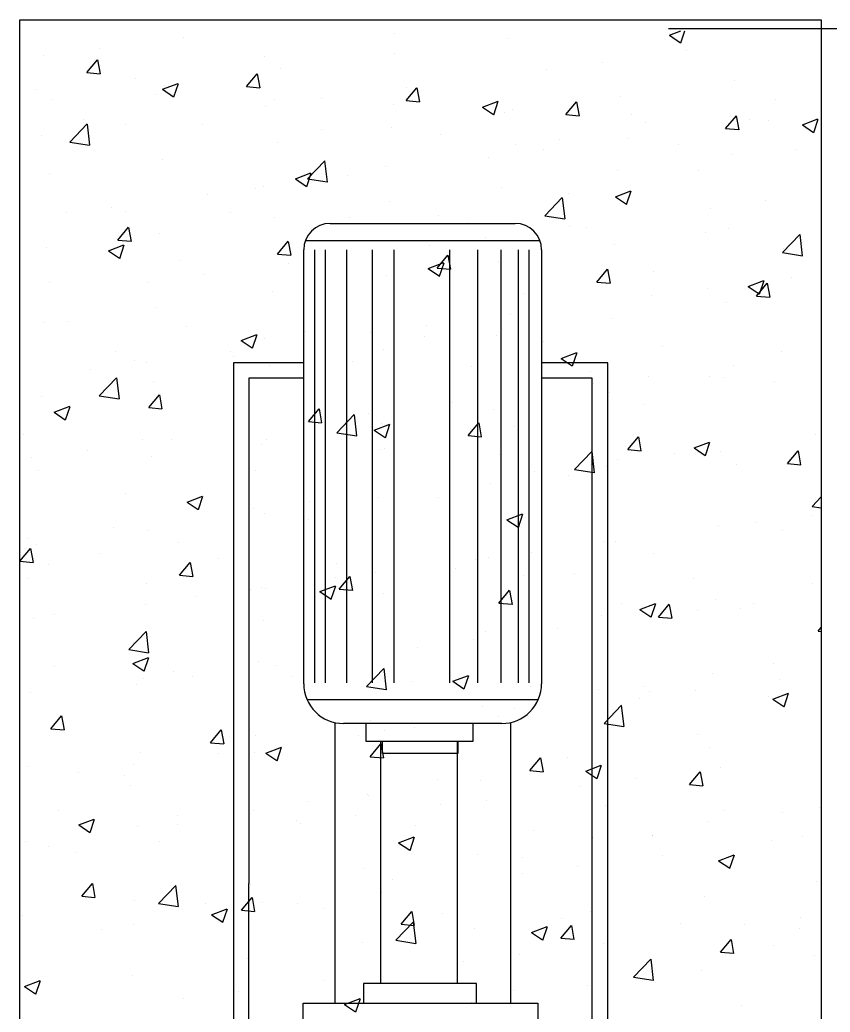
# Model space of a CAD drawing. Header units: inches. Extents: x -90 to 2036, y -33 to 3377.
# Drawn here: x 1289.5 to 1325.33, y 3286.74 to 3330.6 of the extents above; entities that cross this region are included whole.
import ezdxf

# ---------------------------------------------------------------- set-up
doc = ezdxf.new("R2010")
doc.units = ezdxf.units.IN
doc.header["$MEASUREMENT"] = 0
doc.layers.add('First floor Utility', color=69, linetype='CONTINUOUS')

msp = doc.modelspace()

# ---------------------------------------------------------------- linework, layer by layer
at = {"layer": 'First floor Utility', "color": 253, "linetype": 'Continuous'}
for p, q in [((1289.501, 3330.597, -409.449), (1324.934, 3330.597, -409.449)), ((1289.501, 3259.731, -409.449), (1289.501, 3330.597, -409.449)), ((1318.184, 3330.211, -409.449), (1353.617, 3330.211, -409.449)), ((1324.934, 3330.597, -409.449), (1324.934, 3259.731, -409.449)), ((1296.757, 3329.838, -409.449), (1296.757, 3329.838, -409.449)), ((1306.079, 3329.983, -409.449), (1306.079, 3329.983, -409.449)), ((1311.044, 3329.76, -409.449), (1311.044, 3329.76, -409.449)), ((1318.225, 3329.913, -409.449), (1318.724, 3330.105, -409.449)), ((1318.225, 3329.913, -409.449), (1318.714, 3329.583, -409.449)), ((1318.726, 3329.58, -409.449), (1318.902, 3330.105, -409.449)), ((1293.03, 3329.347, -409.449), (1293.03, 3329.347, -409.449)), ((1290.566, 3329.023, -409.449), (1290.566, 3329.023, -409.449)), ((1300.339, 3328.998, -409.449), (1300.339, 3328.998, -409.449)), ((1306.073, 3329.13, -409.449), (1306.073, 3329.13, -409.449)), ((1318.984, 3329.223, -409.449), (1318.984, 3329.223, -409.449)), ((1292.467, 3328.266, -409.449), (1292.941, 3328.831, -409.449)), ((1293.067, 3328.212, -409.449), (1292.953, 3328.829, -409.449)), ((1315.256, 3328.732, -409.449), (1315.256, 3328.732, -409.449)), ((1292.467, 3328.266, -409.449), (1293.055, 3328.215, -409.449)), ((1294.599, 3328.013, -409.449), (1294.599, 3328.013, -409.449)), ((1299.526, 3327.648, -409.449), (1300.001, 3328.214, -409.449)), ((1300.126, 3327.594, -409.449), (1300.013, 3328.211, -409.449)), ((1301.019, 3328.437, -409.449), (1301.019, 3328.437, -409.449)), ((1312.792, 3328.408, -409.449), (1312.792, 3328.408, -409.449)), ((1295.81, 3327.527, -409.449), (1296.499, 3327.791, -409.449)), ((1295.907, 3327.699, -409.449), (1295.907, 3327.699, -409.449)), ((1296.311, 3327.194, -409.449), (1296.511, 3327.789, -409.449)), ((1299.526, 3327.648, -409.449), (1300.115, 3327.597, -409.449)), ((1306.576, 3327.589, -409.449), (1306.576, 3327.589, -409.449)), ((1306.586, 3327.031, -409.449), (1307.06, 3327.596, -409.449)), ((1307.186, 3326.976, -409.449), (1307.072, 3327.593, -409.449)), ((1321.09, 3327.915, -409.449), (1321.09, 3327.915, -409.449)), ((1290.255, 3327.528, -409.449), (1290.255, 3327.528, -409.449)), ((1295.509, 3327.306, -409.449), (1295.509, 3327.306, -409.449)), ((1295.81, 3327.527, -409.449), (1296.299, 3327.197, -409.449)), ((1316.037, 3327.222, -409.449), (1316.037, 3327.222, -409.449)), ((1290.935, 3327.069, -409.449), (1290.935, 3327.069, -409.449)), ((1300.384, 3326.774, -409.449), (1300.384, 3326.774, -409.449)), ((1300.763, 3327.084, -409.449), (1300.763, 3327.084, -409.449)), ((1302.848, 3327.099, -409.449), (1302.848, 3327.099, -409.449)), ((1306.017, 3326.862, -409.449), (1306.017, 3326.862, -409.449)), ((1306.586, 3327.031, -409.449), (1307.174, 3326.979, -409.449)), ((1309.955, 3326.739, -409.449), (1310.644, 3327.003, -409.449)), ((1309.955, 3326.739, -409.449), (1310.444, 3326.408, -409.449)), ((1310.456, 3326.405, -409.449), (1310.656, 3327, -409.449)), ((1313.646, 3326.413, -409.449), (1314.12, 3326.979, -409.449)), ((1314.246, 3326.359, -409.449), (1314.132, 3326.976, -409.449)), ((1322.893, 3327.066, -409.449), (1322.893, 3327.066, -409.449)), ((1310.924, 3326.484, -409.449), (1310.924, 3326.484, -409.449)), ((1311.271, 3326.64, -409.449), (1311.271, 3326.64, -409.449)), ((1313.646, 3326.413, -409.449), (1314.234, 3326.362, -409.449)), ((1316.526, 3326.418, -409.449), (1316.526, 3326.418, -409.449)), ((1320.705, 3325.795, -409.449), (1321.18, 3326.361, -409.449)), ((1321.305, 3325.741, -409.449), (1321.192, 3326.358, -409.449)), ((1291.71, 3325.198, -409.449), (1292.477, 3325.997, -409.449)), ((1292.33, 3326.205, -409.449), (1292.33, 3326.205, -409.449)), ((1292.598, 3325.058, -409.449), (1292.489, 3325.993, -409.449)), ((1294.168, 3325.956, -409.449), (1294.168, 3325.956, -409.449)), ((1297.584, 3325.983, -409.449), (1297.584, 3325.983, -409.449)), ((1305.953, 3325.854, -409.449), (1305.953, 3325.854, -409.449)), ((1317.153, 3326.081, -409.449), (1317.153, 3326.081, -409.449)), ((1321.78, 3326.196, -409.449), (1321.78, 3326.196, -409.449)), ((1322.61, 3326.159, -409.449), (1322.61, 3326.159, -409.449)), ((1324.1, 3325.95, -409.449), (1324.789, 3326.215, -409.449)), ((1324.1, 3325.95, -409.449), (1324.589, 3325.62, -409.449)), ((1324.601, 3325.617, -409.449), (1324.801, 3326.212, -409.449)), ((1290.44, 3325.465, -409.449), (1290.44, 3325.465, -409.449)), ((1302.838, 3325.761, -409.449), (1302.838, 3325.761, -409.449)), ((1308.093, 3325.539, -409.449), (1308.093, 3325.539, -409.449)), ((1320.705, 3325.795, -409.449), (1321.294, 3325.744, -409.449)), ((1291.71, 3325.198, -409.449), (1292.586, 3325.062, -409.449)), ((1300.899, 3325.161, -409.449), (1300.899, 3325.161, -409.449)), ((1311.413, 3325.096, -409.449), (1311.413, 3325.096, -409.449)), ((1313.347, 3325.317, -409.449), (1313.347, 3325.317, -409.449)), ((1316.394, 3325.341, -409.449), (1316.394, 3325.341, -409.449)), ((1318.601, 3325.096, -409.449), (1318.601, 3325.096, -409.449)), ((1310.203, 3324.526, -409.449), (1310.203, 3324.526, -409.449)), ((1312.667, 3324.85, -409.449), (1312.667, 3324.85, -409.449)), ((1320.97, 3324.638, -409.449), (1320.97, 3324.638, -409.449)), ((1323.855, 3324.874, -409.449), (1323.855, 3324.874, -409.449)), ((1295.787, 3324.423, -409.449), (1295.787, 3324.423, -409.449)), ((1302.215, 3323.569, -409.449), (1302.981, 3324.368, -409.449)), ((1303.102, 3323.429, -409.449), (1302.993, 3324.364, -409.449)), ((1305.673, 3324.11, -409.449), (1305.673, 3324.11, -409.449)), ((1290.816, 3323.793, -409.449), (1290.816, 3323.793, -409.449)), ((1301.685, 3323.564, -409.449), (1302.374, 3323.829, -409.449)), ((1302.186, 3323.231, -409.449), (1302.386, 3323.826, -409.449)), ((1303.987, 3323.707, -409.449), (1303.987, 3323.707, -409.449)), ((1315.917, 3323.945, -409.449), (1315.917, 3323.945, -409.449)), ((1319.511, 3323.92, -409.449), (1319.511, 3323.92, -409.449)), ((1300.259, 3323.217, -409.449), (1300.259, 3323.217, -409.449)), ((1301.685, 3323.564, -409.449), (1302.174, 3323.234, -409.449)), ((1302.215, 3323.569, -409.449), (1303.09, 3323.433, -409.449)), ((1310.805, 3323.207, -409.449), (1310.805, 3323.207, -409.449)), ((1297.795, 3322.892, -409.449), (1297.795, 3322.892, -409.449)), ((1299.933, 3323.125, -409.449), (1299.933, 3323.125, -409.449)), ((1313.771, 3322.935, -409.449), (1313.771, 3322.935, -409.449)), ((1315.83, 3322.776, -409.449), (1316.519, 3323.04, -409.449)), ((1315.83, 3322.776, -409.449), (1316.319, 3322.446, -409.449)), ((1316.331, 3322.443, -409.449), (1316.531, 3323.037, -409.449)), ((1305.833, 3322.577, -409.449), (1305.833, 3322.577, -409.449)), ((1312.719, 3321.94, -409.449), (1313.486, 3322.739, -409.449)), ((1313.607, 3321.8, -409.449), (1313.498, 3322.735, -409.449)), ((1322.485, 3322.602, -409.449), (1322.485, 3322.602, -409.449)), ((1291.579, 3322.074, -409.449), (1291.579, 3322.074, -409.449)), ((1293.551, 3322.303, -409.449), (1293.551, 3322.303, -409.449)), ((1294.193, 3322.14, -409.449), (1294.193, 3322.14, -409.449)), ((1298.805, 3322.081, -409.449), (1298.805, 3322.081, -409.449)), ((1300.78, 3321.884, -409.449), (1300.78, 3321.884, -409.449)), ((1308.031, 3321.949, -409.449), (1308.031, 3321.949, -409.449)), ((1312.719, 3321.94, -409.449), (1313.594, 3321.804, -409.449)), ((1320.021, 3322.277, -409.449), (1320.021, 3322.277, -409.449)), ((1293.832, 3320.863, -409.449), (1294.307, 3321.428, -409.449)), ((1303.228, 3321.602, -409.449), (1311.398, 3321.602, -409.449)), ((1304.059, 3321.859, -409.449), (1304.059, 3321.859, -409.449)), ((1309.313, 3321.637, -409.449), (1309.313, 3321.637, -409.449)), ((1313.805, 3321.459, -409.449), (1313.805, 3321.459, -409.449)), ((1294.432, 3320.808, -409.449), (1294.319, 3321.425, -409.449)), ((1295.668, 3321.146, -409.449), (1295.668, 3321.146, -409.449)), ((1314.567, 3321.415, -409.449), (1314.567, 3321.415, -409.449)), ((1319.822, 3321.193, -409.449), (1319.822, 3321.193, -409.449)), ((1320.851, 3321.362, -409.449), (1320.851, 3321.362, -409.449)), ((1323.223, 3320.311, -409.449), (1323.99, 3321.11, -409.449)), ((1324.111, 3320.171, -409.449), (1324.002, 3321.105, -409.449)), ((1293.415, 3320.389, -409.449), (1294.104, 3320.654, -409.449)), ((1293.832, 3320.863, -409.449), (1294.421, 3320.811, -409.449)), ((1293.916, 3320.056, -409.449), (1294.116, 3320.651, -409.449)), ((1300.892, 3320.245, -409.449), (1301.366, 3320.81, -409.449)), ((1301.492, 3320.191, -409.449), (1301.378, 3320.808, -409.449)), ((1302.13, 3320.844, -409.449), (1312.495, 3320.844, -409.449)), ((1302.291, 3320.964, -409.449), (1302.291, 3320.964, -409.449)), ((1307.613, 3320.644, -409.449), (1307.613, 3320.644, -409.449)), ((1310.077, 3320.968, -409.449), (1310.077, 3320.968, -409.449)), ((1315.797, 3320.669, -409.449), (1315.797, 3320.669, -409.449)), ((1290.696, 3320.516, -409.449), (1290.696, 3320.516, -409.449)), ((1293.415, 3320.389, -409.449), (1293.904, 3320.059, -409.449)), ((1300.892, 3320.245, -409.449), (1301.48, 3320.193, -409.449)), ((1302.054, 3301.26, -409.449), (1302.054, 3320.429, -409.449)), ((1302.528, 3320.429, -409.449), (1302.528, 3301.299, -409.449)), ((1303.002, 3320.429, -409.449), (1303.002, 3301.299, -409.449)), ((1303.949, 3320.429, -409.449), (1303.949, 3301.299, -409.449)), ((1305.086, 3320.429, -409.449), (1305.086, 3301.299, -409.449)), ((1306.034, 3320.429, -409.449), (1306.034, 3301.299, -409.449)), ((1307.952, 3319.627, -409.449), (1308.426, 3320.193, -409.449)), ((1308.552, 3319.573, -409.449), (1308.438, 3320.19, -409.449)), ((1308.497, 3320.429, -409.449), (1308.497, 3301.299, -409.449)), ((1309.729, 3320.429, -409.449), (1309.729, 3301.299, -409.449)), ((1310.771, 3320.429, -409.449), (1310.771, 3301.299, -409.449)), ((1311.529, 3320.429, -409.449), (1311.529, 3301.299, -409.449)), ((1312.002, 3320.429, -409.449), (1312.002, 3301.299, -409.449)), ((1312.571, 3320.429, -409.449), (1312.571, 3301.26, -409.449)), ((1323.223, 3320.311, -409.449), (1324.099, 3320.175, -409.449)), ((1323.27, 3320.476, -409.449), (1323.27, 3320.476, -409.449)), ((1296.551, 3319.979, -409.449), (1296.551, 3319.979, -409.449)), ((1301.397, 3319.825, -409.449), (1301.397, 3319.825, -409.449)), ((1307.56, 3319.601, -409.449), (1308.249, 3319.866, -409.449)), ((1308.061, 3319.268, -409.449), (1308.261, 3319.863, -409.449)), ((1310.685, 3319.931, -409.449), (1310.685, 3319.931, -409.449)), ((1297.67, 3319.335, -409.449), (1297.67, 3319.335, -409.449)), ((1305.714, 3319.301, -409.449), (1305.714, 3319.301, -409.449)), ((1307.56, 3319.601, -409.449), (1308.049, 3319.271, -409.449)), ((1307.952, 3319.627, -409.449), (1308.54, 3319.576, -409.449)), ((1315.011, 3319.01, -409.449), (1315.486, 3319.575, -409.449)), ((1315.611, 3318.955, -409.449), (1315.498, 3319.572, -409.449)), ((1317.53, 3319.49, -409.449), (1317.53, 3319.49, -409.449)), ((1290.811, 3318.994, -409.449), (1290.811, 3318.994, -409.449)), ((1295.206, 3319.01, -409.449), (1295.206, 3319.01, -409.449)), ((1315.011, 3319.01, -409.449), (1315.6, 3318.958, -409.449)), ((1321.705, 3318.813, -409.449), (1322.394, 3319.078, -409.449)), ((1321.705, 3318.813, -409.449), (1322.194, 3318.483, -409.449)), ((1322.071, 3318.392, -409.449), (1322.545, 3318.957, -409.449)), ((1322.206, 3318.48, -409.449), (1322.406, 3319.075, -409.449)), ((1322.671, 3318.338, -409.449), (1322.557, 3318.955, -409.449)), ((1323.623, 3319.21, -409.449), (1323.623, 3319.21, -409.449)), ((1300.66, 3318.608, -409.449), (1300.66, 3318.608, -409.449)), ((1311.79, 3318.505, -409.449), (1311.79, 3318.505, -409.449)), ((1317.432, 3318.395, -409.449), (1317.432, 3318.395, -409.449)), ((1319.896, 3318.72, -409.449), (1319.896, 3318.72, -409.449)), ((1322.071, 3318.392, -409.449), (1322.659, 3318.341, -409.449)), ((1320.731, 3318.085, -409.449), (1320.731, 3318.085, -409.449)), ((1295.548, 3317.87, -409.449), (1295.548, 3317.87, -409.449)), ((1306.05, 3317.52, -409.449), (1306.05, 3317.52, -409.449)), ((1311.216, 3317.577, -409.449), (1311.216, 3317.577, -409.449)), ((1290.576, 3317.239, -409.449), (1290.576, 3317.239, -409.449)), ((1291.634, 3317.273, -409.449), (1291.634, 3317.273, -409.449)), ((1296.888, 3317.051, -409.449), (1296.888, 3317.051, -409.449)), ((1307.488, 3317.086, -409.449), (1307.488, 3317.086, -409.449)), ((1315.677, 3317.392, -409.449), (1315.677, 3317.392, -409.449)), ((1299.29, 3316.427, -409.449), (1299.979, 3316.691, -409.449)), ((1299.791, 3316.094, -409.449), (1299.991, 3316.688, -409.449)), ((1302.142, 3316.829, -409.449), (1302.142, 3316.829, -409.449)), ((1305.024, 3316.762, -409.449), (1305.024, 3316.762, -409.449)), ((1307.397, 3316.607, -409.449), (1307.397, 3316.607, -409.449)), ((1310.565, 3316.654, -409.449), (1310.565, 3316.654, -409.449)), ((1299.29, 3316.427, -409.449), (1299.78, 3316.096, -409.449)), ((1300.31, 3316.534, -409.449), (1300.31, 3316.534, -409.449)), ((1312.651, 3316.385, -409.449), (1312.651, 3316.385, -409.449)), ((1293.709, 3315.951, -409.449), (1293.709, 3315.951, -409.449)), ((1298.808, 3315.943, -409.449), (1298.808, 3315.943, -409.449)), ((1298.964, 3315.729, -409.449), (1298.964, 3315.729, -409.449)), ((1305.594, 3316.024, -409.449), (1305.594, 3316.024, -409.449)), ((1313.435, 3315.638, -409.449), (1314.124, 3315.903, -409.449)), ((1313.936, 3315.305, -409.449), (1314.136, 3315.9, -409.449)), ((1317.905, 3316.163, -409.449), (1317.905, 3316.163, -409.449)), ((1323.159, 3315.941, -409.449), (1323.159, 3315.941, -409.449)), ((1294.57, 3315.549, -409.449), (1294.57, 3315.549, -409.449)), ((1295.08, 3315.453, -409.449), (1295.08, 3315.453, -409.449)), ((1298.941, 3315.445, -409.449), (1298.941, 3261.869, -409.449)), ((1302.054, 3315.445, -409.449), (1298.941, 3315.445, -409.449)), ((1300.54, 3315.331, -409.449), (1300.54, 3315.331, -409.449)), ((1304.218, 3315.507, -409.449), (1304.218, 3315.507, -409.449)), ((1315.495, 3315.445, -409.449), (1312.571, 3315.445, -409.449)), ((1313.435, 3315.638, -409.449), (1313.925, 3315.308, -409.449)), ((1315.495, 3292.435, -409.449), (1315.495, 3315.445, -409.449)), ((1321.034, 3315.328, -409.449), (1321.034, 3315.328, -409.449)), ((1292.616, 3315.128, -409.449), (1292.616, 3315.128, -409.449)), ((1309.472, 3315.285, -409.449), (1309.472, 3315.285, -409.449)), ((1314.726, 3315.063, -409.449), (1314.726, 3315.063, -409.449)), ((1293.015, 3313.981, -409.449), (1293.782, 3314.78, -409.449)), ((1293.903, 3313.841, -409.449), (1293.794, 3314.776, -409.449)), ((1295.428, 3314.593, -409.449), (1295.428, 3314.593, -409.449)), ((1299.631, 3314.755, -409.449), (1299.631, 3292.435, -409.449)), ((1302.054, 3314.755, -409.449), (1299.631, 3314.755, -409.449)), ((1314.804, 3314.755, -409.449), (1312.571, 3314.755, -409.449)), ((1314.804, 3292.435, -409.449), (1314.804, 3314.755, -409.449)), ((1314.843, 3314.513, -409.449), (1314.843, 3314.513, -409.449)), ((1317.307, 3314.838, -409.449), (1317.307, 3314.838, -409.449)), ((1319.98, 3314.841, -409.449), (1319.98, 3314.841, -409.449)), ((1320.611, 3314.809, -409.449), (1320.611, 3314.809, -409.449)), ((1322.864, 3314.603, -409.449), (1322.864, 3314.603, -409.449)), ((1293.015, 3313.981, -409.449), (1293.891, 3313.845, -409.449)), ((1295.198, 3313.459, -409.449), (1295.672, 3314.025, -409.449)), ((1295.798, 3313.405, -409.449), (1295.684, 3314.022, -409.449)), ((1315.558, 3314.116, -409.449), (1315.558, 3314.116, -409.449)), ((1290.457, 3313.963, -409.449), (1290.457, 3313.963, -409.449)), ((1308.627, 3313.695, -409.449), (1308.627, 3313.695, -409.449)), ((1317.124, 3313.618, -409.449), (1317.124, 3313.618, -409.449)), ((1291.02, 3313.252, -409.449), (1291.709, 3313.517, -409.449)), ((1291.02, 3313.252, -409.449), (1291.51, 3312.922, -409.449)), ((1291.522, 3312.919, -409.449), (1291.721, 3313.514, -409.449)), ((1295.198, 3313.459, -409.449), (1295.786, 3313.408, -409.449)), ((1302.258, 3312.841, -409.449), (1302.732, 3313.407, -409.449)), ((1302.858, 3312.787, -409.449), (1302.744, 3313.404, -409.449)), ((1303.52, 3312.352, -409.449), (1304.286, 3313.151, -409.449)), ((1304.407, 3312.212, -409.449), (1304.298, 3313.147, -409.449)), ((1304.899, 3313.204, -409.449), (1304.899, 3313.204, -409.449)), ((1310.446, 3313.378, -409.449), (1310.446, 3313.378, -409.449)), ((1302.258, 3312.841, -409.449), (1302.846, 3312.79, -409.449)), ((1302.435, 3312.88, -409.449), (1302.435, 3312.88, -409.449)), ((1305.165, 3312.464, -409.449), (1305.854, 3312.728, -409.449)), ((1305.474, 3312.748, -409.449), (1305.474, 3312.748, -409.449)), ((1305.667, 3312.131, -409.449), (1305.866, 3312.726, -409.449)), ((1309.317, 3312.224, -409.449), (1309.792, 3312.789, -409.449)), ((1309.917, 3312.169, -409.449), (1309.804, 3312.786, -409.449)), ((1289.676, 3312.27, -409.449), (1289.676, 3312.27, -409.449)), ((1303.52, 3312.352, -409.449), (1304.395, 3312.216, -409.449)), ((1305.165, 3312.464, -409.449), (1305.655, 3312.134, -409.449)), ((1309.317, 3312.224, -409.449), (1309.906, 3312.172, -409.449)), ((1311.384, 3312.632, -409.449), (1311.384, 3312.632, -409.449)), ((1324.661, 3312.265, -409.449), (1324.661, 3312.265, -409.449)), ((1294.93, 3312.048, -409.449), (1294.93, 3312.048, -409.449)), ((1296.219, 3312.061, -409.449), (1296.219, 3312.061, -409.449)), ((1300.184, 3311.826, -409.449), (1300.184, 3311.826, -409.449)), ((1300.421, 3312.055, -409.449), (1300.421, 3312.055, -409.449)), ((1316.377, 3311.606, -409.449), (1316.851, 3312.172, -409.449)), ((1316.977, 3311.552, -409.449), (1316.863, 3312.169, -409.449)), ((1319.31, 3311.676, -409.449), (1319.999, 3311.94, -409.449)), ((1319.811, 3311.343, -409.449), (1320.011, 3311.937, -409.449)), ((1292.491, 3311.571, -409.449), (1292.491, 3311.571, -409.449)), ((1305.438, 3311.604, -409.449), (1305.438, 3311.604, -409.449)), ((1305.644, 3311.647, -409.449), (1305.644, 3311.647, -409.449)), ((1310.693, 3311.382, -409.449), (1310.693, 3311.382, -409.449)), ((1314.024, 3310.723, -409.449), (1314.791, 3311.522, -409.449)), ((1314.911, 3310.583, -409.449), (1314.803, 3311.518, -409.449)), ((1316.377, 3311.606, -409.449), (1316.965, 3311.555, -409.449)), ((1318.445, 3311.446, -409.449), (1318.445, 3311.446, -409.449)), ((1319.31, 3311.676, -409.449), (1319.8, 3311.345, -409.449)), ((1319.482, 3311.456, -409.449), (1319.482, 3311.456, -409.449)), ((1320.492, 3311.532, -409.449), (1320.492, 3311.532, -409.449)), ((1323.437, 3310.989, -409.449), (1323.911, 3311.554, -409.449)), ((1324.037, 3310.934, -409.449), (1323.923, 3311.551, -409.449)), ((1290.027, 3311.246, -409.449), (1290.027, 3311.246, -409.449)), ((1295.309, 3311.317, -409.449), (1295.309, 3311.317, -409.449)), ((1314.717, 3310.956, -409.449), (1314.717, 3310.956, -409.449)), ((1315.947, 3311.16, -409.449), (1315.947, 3311.16, -409.449)), ((1321.201, 3310.938, -409.449), (1321.201, 3310.938, -409.449)), ((1323.437, 3310.989, -409.449), (1324.025, 3310.937, -409.449)), ((1290.337, 3310.686, -409.449), (1290.337, 3310.686, -409.449)), ((1299.904, 3310.662, -409.449), (1299.904, 3310.662, -409.449)), ((1312.253, 3310.631, -409.449), (1312.253, 3310.631, -409.449)), ((1313.742, 3310.471, -409.449), (1313.742, 3310.471, -409.449)), ((1314.024, 3310.723, -409.449), (1314.899, 3310.587, -409.449)), ((1315.438, 3310.839, -409.449), (1315.438, 3310.839, -409.449)), ((1310.326, 3310.101, -409.449), (1310.326, 3310.101, -409.449)), ((1294.164, 3309.676, -409.449), (1294.164, 3309.676, -409.449)), ((1306.037, 3309.813, -409.449), (1306.037, 3309.813, -409.449)), ((1296.895, 3309.289, -409.449), (1297.584, 3309.554, -409.449)), ((1296.895, 3309.289, -409.449), (1297.385, 3308.959, -409.449)), ((1297.397, 3308.956, -409.449), (1297.596, 3309.551, -409.449)), ((1302.31, 3309.322, -409.449), (1302.31, 3309.322, -409.449)), ((1305.354, 3309.471, -409.449), (1305.354, 3309.471, -409.449)), ((1308.002, 3309.486, -409.449), (1308.002, 3309.486, -409.449)), ((1324.528, 3309.094, -409.449), (1324.934, 3309.517, -409.449)), ((1299.846, 3308.998, -409.449), (1299.846, 3308.998, -409.449)), ((1300.301, 3308.778, -409.449), (1300.301, 3308.778, -409.449)), ((1311.04, 3308.501, -409.449), (1311.729, 3308.766, -409.449)), ((1311.542, 3308.168, -409.449), (1311.741, 3308.763, -409.449)), ((1324.528, 3309.094, -409.449), (1324.934, 3309.031, -409.449)), ((1302.262, 3308.501, -409.449), (1302.262, 3308.501, -409.449)), ((1311.04, 3308.501, -409.449), (1311.53, 3308.171, -409.449)), ((1322.072, 3308.383, -409.449), (1322.072, 3308.383, -409.449)), ((1324.536, 3308.707, -409.449), (1324.536, 3308.707, -409.449)), ((1293.63, 3308.179, -409.449), (1293.63, 3308.179, -409.449)), ((1295.189, 3308.04, -409.449), (1295.189, 3308.04, -409.449)), ((1320.372, 3308.256, -409.449), (1320.372, 3308.256, -409.449)), ((1323.241, 3308.012, -409.449), (1323.241, 3308.012, -409.449)), ((1289.902, 3307.689, -409.449), (1289.902, 3307.689, -409.449)), ((1290.217, 3307.41, -409.449), (1290.217, 3307.41, -409.449)), ((1296.522, 3307.515, -409.449), (1296.522, 3307.515, -409.449)), ((1315.318, 3307.563, -409.449), (1315.318, 3307.563, -409.449)), ((1315.856, 3307.564, -409.449), (1315.856, 3307.564, -409.449)), ((1289.504, 3306.673, -409.449), (1289.978, 3307.239, -409.449)), ((1290.104, 3306.619, -409.449), (1289.99, 3307.236, -409.449)), ((1293.013, 3307.019, -409.449), (1293.013, 3307.019, -409.449)), ((1312.128, 3307.074, -409.449), (1312.128, 3307.074, -409.449)), ((1317.501, 3307.027, -409.449), (1317.501, 3307.027, -409.449)), ((1289.504, 3306.673, -409.449), (1290.092, 3306.622, -409.449)), ((1290.782, 3306.53, -409.449), (1290.782, 3306.53, -409.449)), ((1296.564, 3306.056, -409.449), (1297.038, 3306.621, -409.449)), ((1297.164, 3306.001, -409.449), (1297.05, 3306.618, -409.449)), ((1298.268, 3306.797, -409.449), (1298.268, 3306.797, -409.449)), ((1303.522, 3306.575, -409.449), (1303.522, 3306.575, -409.449)), ((1309.664, 3306.749, -409.449), (1309.664, 3306.749, -409.449)), ((1310.206, 3306.825, -409.449), (1310.206, 3306.825, -409.449)), ((1305.235, 3306.195, -409.449), (1305.235, 3306.195, -409.449)), ((1308.776, 3306.353, -409.449), (1308.776, 3306.353, -409.449)), ((1314.03, 3306.131, -409.449), (1314.03, 3306.131, -409.449)), ((1289.835, 3305.918, -409.449), (1289.835, 3305.918, -409.449)), ((1295.089, 3305.696, -409.449), (1295.089, 3305.696, -409.449)), ((1296.564, 3306.056, -409.449), (1297.152, 3306.004, -409.449)), ((1303.448, 3305.931, -409.449), (1303.448, 3305.931, -409.449)), ((1303.623, 3305.438, -409.449), (1304.098, 3306.003, -409.449)), ((1304.223, 3305.384, -409.449), (1304.11, 3306.001, -409.449)), ((1311.761, 3306.041, -409.449), (1311.761, 3306.041, -409.449)), ((1319.284, 3305.909, -409.449), (1319.284, 3305.909, -409.449)), ((1324.538, 3305.687, -409.449), (1324.538, 3305.687, -409.449)), ((1299.72, 3305.44, -409.449), (1299.72, 3305.44, -409.449)), ((1300.181, 3305.501, -409.449), (1300.181, 3305.501, -409.449)), ((1300.343, 3305.474, -409.449), (1300.343, 3305.474, -409.449)), ((1302.77, 3305.327, -409.449), (1303.459, 3305.591, -409.449)), ((1302.77, 3305.327, -409.449), (1303.26, 3304.996, -409.449)), ((1303.272, 3304.994, -409.449), (1303.471, 3305.588, -409.449)), ((1303.623, 3305.438, -409.449), (1304.212, 3305.386, -409.449)), ((1305.597, 3305.252, -409.449), (1305.597, 3305.252, -409.449)), ((1310.683, 3304.82, -409.449), (1311.157, 3305.386, -409.449)), ((1311.283, 3304.766, -409.449), (1311.169, 3305.383, -409.449)), ((1295.069, 3304.764, -409.449), (1295.069, 3304.764, -409.449)), ((1297.256, 3305.116, -409.449), (1297.256, 3305.116, -409.449)), ((1306.021, 3305.056, -409.449), (1306.021, 3305.056, -409.449)), ((1310.683, 3304.82, -409.449), (1311.271, 3304.769, -409.449)), ((1310.851, 3305.03, -409.449), (1310.851, 3305.03, -409.449)), ((1316.105, 3304.808, -409.449), (1316.105, 3304.808, -409.449)), ((1316.915, 3304.538, -409.449), (1317.604, 3304.803, -409.449)), ((1317.417, 3304.205, -409.449), (1317.616, 3304.8, -409.449)), ((1317.743, 3304.203, -409.449), (1318.217, 3304.768, -409.449)), ((1318.343, 3304.148, -409.449), (1318.229, 3304.765, -409.449)), ((1320.252, 3304.979, -409.449), (1320.252, 3304.979, -409.449)), ((1321.946, 3304.825, -409.449), (1321.946, 3304.825, -409.449)), ((1316.915, 3304.538, -409.449), (1317.405, 3304.208, -409.449)), ((1319.482, 3304.501, -409.449), (1319.482, 3304.501, -409.449)), ((1321.359, 3304.586, -409.449), (1321.359, 3304.586, -409.449)), ((1290.098, 3304.133, -409.449), (1290.098, 3304.133, -409.449)), ((1291.04, 3304.297, -409.449), (1291.04, 3304.297, -409.449)), ((1300.281, 3304.071, -409.449), (1300.281, 3304.071, -409.449)), ((1315.199, 3304.286, -409.449), (1315.199, 3304.286, -409.449)), ((1317.743, 3304.203, -409.449), (1318.331, 3304.151, -409.449)), ((1294.32, 3302.764, -409.449), (1295.087, 3303.563, -409.449)), ((1295.208, 3302.624, -409.449), (1295.099, 3303.559, -409.449)), ((1310.087, 3303.548, -409.449), (1310.087, 3303.548, -409.449)), ((1313.266, 3303.682, -409.449), (1313.266, 3303.682, -409.449)), ((1324.802, 3303.585, -409.449), (1324.934, 3303.743, -409.449)), ((1324.802, 3303.585, -409.449), (1324.934, 3303.573, -409.449)), ((1294.541, 3303.086, -409.449), (1294.541, 3303.086, -409.449)), ((1309.539, 3303.192, -409.449), (1309.539, 3303.192, -409.449)), ((1294.32, 3302.764, -409.449), (1295.196, 3302.629, -409.449)), ((1305.115, 3302.918, -409.449), (1305.115, 3302.918, -409.449)), ((1307.075, 3302.867, -409.449), (1307.075, 3302.867, -409.449)), ((1294.5, 3302.152, -409.449), (1295.189, 3302.417, -409.449)), ((1294.5, 3302.152, -409.449), (1294.99, 3301.822, -409.449)), ((1295.002, 3301.819, -409.449), (1295.201, 3302.414, -409.449)), ((1300.062, 3302.225, -409.449), (1300.062, 3302.225, -409.449)), ((1322.835, 3302.139, -409.449), (1322.835, 3302.139, -409.449)), ((1291.055, 3302.016, -409.449), (1291.055, 3302.016, -409.449)), ((1296.309, 3301.794, -409.449), (1296.309, 3301.794, -409.449)), ((1300.859, 3302.049, -409.449), (1300.859, 3302.049, -409.449)), ((1304.825, 3301.135, -409.449), (1305.591, 3301.934, -409.449)), ((1305.712, 3300.995, -409.449), (1305.603, 3301.93, -409.449)), ((1320.133, 3301.703, -409.449), (1320.133, 3301.703, -409.449)), ((1294.95, 3301.487, -409.449), (1294.95, 3301.487, -409.449)), ((1297.131, 3301.558, -409.449), (1297.131, 3301.558, -409.449)), ((1301.564, 3301.572, -409.449), (1301.564, 3301.572, -409.449)), ((1306.818, 3301.35, -409.449), (1306.818, 3301.35, -409.449)), ((1308.645, 3301.364, -409.449), (1309.334, 3301.628, -409.449)), ((1308.645, 3301.364, -409.449), (1309.135, 3301.034, -409.449)), ((1309.147, 3301.031, -409.449), (1309.346, 3301.626, -409.449)), ((1323.085, 3301.434, -409.449), (1323.085, 3301.434, -409.449)), ((1289.978, 3300.857, -409.449), (1289.978, 3300.857, -409.449)), ((1294.667, 3301.234, -409.449), (1294.667, 3301.234, -409.449)), ((1304.825, 3301.135, -409.449), (1305.7, 3300.999, -409.449)), ((1312.072, 3301.128, -409.449), (1312.072, 3301.128, -409.449)), ((1315.079, 3301.01, -409.449), (1315.079, 3301.01, -409.449)), ((1317.095, 3301.154, -409.449), (1317.095, 3301.154, -409.449)), ((1317.326, 3300.906, -409.449), (1317.326, 3300.906, -409.449)), ((1319.357, 3300.943, -409.449), (1319.357, 3300.943, -409.449)), ((1322.79, 3300.576, -409.449), (1323.479, 3300.84, -409.449)), ((1323.292, 3300.242, -409.449), (1323.491, 3300.837, -409.449)), ((1312.418, 3300.543, -409.449), (1302.207, 3300.543, -409.449)), ((1316.893, 3300.619, -409.449), (1316.893, 3300.619, -409.449)), ((1322.58, 3300.684, -409.449), (1322.58, 3300.684, -409.449)), ((1322.79, 3300.576, -409.449), (1323.28, 3300.245, -409.449)), ((1309.967, 3300.272, -409.449), (1309.967, 3300.272, -409.449)), ((1311.355, 3300.169, -409.449), (1311.355, 3300.169, -409.449)), ((1315.329, 3299.506, -409.449), (1316.096, 3300.305, -409.449)), ((1316.216, 3299.366, -409.449), (1316.108, 3300.301, -409.449)), ((1290.87, 3299.27, -409.449), (1291.344, 3299.835, -409.449)), ((1291.47, 3299.215, -409.449), (1291.356, 3299.832, -409.449)), ((1303.45, 3292.435, -409.449), (1303.45, 3299.538, -409.449)), ((1304.995, 3299.641, -409.449), (1304.995, 3299.641, -409.449)), ((1310.677, 3299.8, -409.449), (1310.677, 3299.8, -409.449)), ((1311.207, 3292.435, -409.449), (1311.207, 3299.545, -409.449)), ((1315.329, 3299.506, -409.449), (1316.204, 3299.37, -409.449)), ((1290.87, 3299.27, -409.449), (1291.458, 3299.218, -409.449)), ((1297.929, 3298.652, -409.449), (1298.404, 3299.218, -409.449)), ((1298.529, 3298.598, -409.449), (1298.416, 3299.215, -409.449)), ((1310.811, 3299.5, -409.449), (1303.814, 3299.5, -409.449)), ((1305.615, 3299.183, -409.449), (1305.615, 3299.183, -409.449)), ((1306.949, 3299.31, -409.449), (1306.949, 3299.31, -409.449)), ((1297.929, 3298.652, -409.449), (1298.518, 3298.601, -409.449)), ((1299.942, 3298.948, -409.449), (1299.942, 3298.948, -409.449)), ((1304.485, 3298.985, -409.449), (1304.485, 3298.985, -409.449)), ((1305.441, 3298.716, -409.449), (1305.441, 3292.435, -409.449)), ((1305.534, 3298.179, -409.449), (1305.534, 3298.716, -409.449)), ((1308.852, 3292.435, -409.449), (1308.852, 3298.716, -409.449)), ((1308.87, 3298.716, -409.449), (1308.87, 3298.179, -409.449)), ((1319.453, 3298.993, -409.449), (1319.453, 3298.993, -409.449)), ((1294.83, 3298.211, -409.449), (1294.83, 3298.211, -409.449)), ((1299.875, 3298.198, -409.449), (1299.875, 3298.198, -409.449)), ((1300.375, 3298.189, -409.449), (1301.065, 3298.454, -409.449)), ((1300.375, 3298.189, -409.449), (1300.865, 3297.859, -409.449)), ((1300.877, 3297.856, -409.449), (1301.076, 3298.451, -409.449)), ((1304.989, 3298.034, -409.449), (1305.463, 3298.6, -409.449)), ((1305.589, 3297.98, -409.449), (1305.475, 3298.597, -409.449)), ((1320.013, 3298.426, -409.449), (1320.013, 3298.426, -409.449)), ((1298.269, 3298.167, -409.449), (1298.269, 3298.167, -409.449)), ((1304.989, 3298.034, -409.449), (1305.577, 3297.983, -409.449)), ((1308.87, 3298.179, -409.449), (1305.534, 3298.179, -409.449)), ((1312.049, 3297.417, -409.449), (1312.523, 3297.982, -409.449)), ((1312.649, 3297.363, -409.449), (1312.535, 3297.979, -409.449)), ((1313.713, 3298.008, -409.449), (1313.713, 3298.008, -409.449)), ((1289.858, 3297.58, -409.449), (1289.858, 3297.58, -409.449)), ((1292.078, 3297.352, -409.449), (1292.078, 3297.352, -409.449)), ((1294.542, 3297.676, -409.449), (1294.542, 3297.676, -409.449)), ((1312.049, 3297.417, -409.449), (1312.637, 3297.365, -409.449)), ((1314.52, 3297.401, -409.449), (1315.209, 3297.666, -409.449)), ((1314.52, 3297.401, -409.449), (1315.01, 3297.071, -409.449)), ((1314.959, 3297.733, -409.449), (1314.959, 3297.733, -409.449)), ((1315.022, 3297.068, -409.449), (1315.221, 3297.663, -409.449)), ((1319.108, 3296.799, -409.449), (1319.583, 3297.365, -409.449)), ((1319.708, 3296.745, -409.449), (1319.595, 3297.362, -409.449)), ((1320.496, 3297.552, -409.449), (1320.496, 3297.552, -409.449)), ((1294.135, 3297.213, -409.449), (1294.135, 3297.213, -409.449)), ((1307.973, 3297.022, -409.449), (1307.973, 3297.022, -409.449)), ((1309.847, 3296.995, -409.449), (1309.847, 3296.995, -409.449)), ((1316.768, 3297.061, -409.449), (1316.768, 3297.061, -409.449)), ((1294.393, 3296.764, -409.449), (1294.393, 3296.764, -409.449)), ((1299.647, 3296.542, -409.449), (1299.647, 3296.542, -409.449)), ((1314.304, 3296.737, -409.449), (1314.304, 3296.737, -409.449)), ((1319.108, 3296.799, -409.449), (1319.697, 3296.748, -409.449)), ((1302.233, 3296.037, -409.449), (1302.233, 3296.037, -409.449)), ((1304.876, 3296.365, -409.449), (1304.876, 3296.365, -409.449)), ((1304.901, 3296.32, -409.449), (1304.901, 3296.32, -409.449)), ((1310.155, 3296.098, -409.449), (1310.155, 3296.098, -409.449)), ((1291.214, 3295.664, -409.449), (1291.214, 3295.664, -409.449)), ((1299.822, 3295.672, -409.449), (1299.822, 3295.672, -409.449)), ((1308.088, 3295.918, -409.449), (1308.088, 3295.918, -409.449)), ((1315.409, 3295.876, -409.449), (1315.409, 3295.876, -409.449)), ((1320.664, 3295.654, -409.449), (1320.664, 3295.654, -409.449)), ((1324.865, 3295.78, -409.449), (1324.865, 3295.78, -409.449)), ((1292.105, 3295.015, -409.449), (1292.795, 3295.279, -409.449)), ((1292.607, 3294.682, -409.449), (1292.806, 3295.277, -409.449)), ((1296.468, 3295.442, -409.449), (1296.468, 3295.442, -409.449)), ((1301.722, 3295.22, -409.449), (1301.722, 3295.22, -409.449)), ((1304.36, 3295.428, -409.449), (1304.36, 3295.428, -409.449)), ((1319.893, 3295.15, -409.449), (1319.893, 3295.15, -409.449)), ((1323.212, 3295.549, -409.449), (1323.212, 3295.549, -409.449)), ((1292.105, 3295.015, -409.449), (1292.595, 3294.685, -409.449)), ((1294.71, 3294.934, -409.449), (1294.71, 3294.934, -409.449)), ((1296.493, 3295.052, -409.449), (1296.493, 3295.052, -409.449)), ((1301.896, 3295.103, -409.449), (1301.896, 3295.103, -409.449)), ((1306.976, 3294.998, -409.449), (1306.976, 3294.998, -409.449)), ((1312.23, 3294.776, -409.449), (1312.23, 3294.776, -409.449)), ((1289.739, 3294.304, -409.449), (1289.739, 3294.304, -409.449)), ((1295.68, 3294.285, -409.449), (1295.68, 3294.285, -409.449)), ((1306.25, 3294.227, -409.449), (1306.94, 3294.491, -409.449)), ((1306.752, 3293.893, -409.449), (1306.951, 3294.488, -409.449)), ((1314.84, 3294.457, -409.449), (1314.84, 3294.457, -409.449)), ((1317.472, 3294.563, -409.449), (1317.472, 3294.563, -409.449)), ((1317.485, 3294.554, -409.449), (1317.485, 3294.554, -409.449)), ((1322.739, 3294.332, -409.449), (1322.739, 3294.332, -409.449)), ((1324.122, 3294.488, -409.449), (1324.122, 3294.488, -409.449)), ((1290.753, 3294.067, -409.449), (1290.753, 3294.067, -409.449)), ((1306.25, 3294.227, -409.449), (1306.74, 3293.896, -409.449)), ((1291.952, 3293.794, -409.449), (1291.952, 3293.794, -409.449)), ((1309.728, 3293.719, -409.449), (1309.728, 3293.719, -409.449)), ((1311.732, 3293.578, -409.449), (1311.732, 3293.578, -409.449)), ((1317.906, 3293.67, -409.449), (1317.906, 3293.67, -409.449)), ((1320.395, 3293.438, -409.449), (1321.085, 3293.703, -409.449)), ((1320.395, 3293.438, -409.449), (1320.885, 3293.108, -409.449)), ((1320.897, 3293.105, -409.449), (1321.096, 3293.7, -409.449)), ((1304.756, 3293.088, -409.449), (1304.756, 3293.088, -409.449)), ((1314.179, 3293.179, -409.449), (1314.179, 3293.179, -409.449)), ((1305.992, 3292.593, -409.449), (1305.992, 3292.593, -409.449)), ((1311.715, 3292.855, -409.449), (1311.715, 3292.855, -409.449)), ((1324.745, 3292.503, -409.449), (1324.745, 3292.503, -409.449)), ((1292.235, 3291.866, -409.449), (1292.71, 3292.432, -409.449)), ((1292.835, 3291.812, -409.449), (1292.722, 3292.429, -409.449)), ((1295.625, 3291.547, -409.449), (1296.392, 3292.346, -409.449)), ((1296.513, 3291.407, -409.449), (1296.404, 3292.342, -409.449)), ((1299.631, 3283.465, -409.449), (1299.631, 3292.435, -409.449)), ((1299.703, 3292.395, -409.449), (1299.703, 3292.395, -409.449)), ((1303.45, 3287.144, -409.449), (1303.45, 3292.435, -409.449)), ((1305.441, 3292.435, -409.449), (1305.441, 3288.015, -409.449)), ((1308.852, 3288.015, -409.449), (1308.852, 3292.435, -409.449)), ((1311.207, 3287.144, -409.449), (1311.207, 3292.435, -409.449)), ((1314.804, 3283.465, -409.449), (1314.804, 3292.435, -409.449)), ((1315.495, 3283.465, -409.449), (1315.495, 3292.435, -409.449)), ((1292.235, 3291.866, -409.449), (1292.824, 3291.815, -409.449)), ((1292.435, 3291.761, -409.449), (1292.435, 3291.761, -409.449)), ((1294.59, 3291.657, -409.449), (1294.59, 3291.657, -409.449)), ((1299.295, 3291.249, -409.449), (1299.769, 3291.814, -409.449)), ((1299.895, 3291.194, -409.449), (1299.781, 3291.811, -409.449)), ((1300.252, 3291.607, -409.449), (1300.252, 3291.607, -409.449)), ((1305.499, 3292.036, -409.449), (1305.499, 3292.036, -409.449)), ((1319.773, 3291.873, -409.449), (1319.773, 3291.873, -409.449)), ((1295.625, 3291.547, -409.449), (1296.501, 3291.412, -409.449)), ((1297.689, 3291.539, -409.449), (1297.689, 3291.539, -409.449)), ((1297.981, 3291.052, -409.449), (1298.67, 3291.317, -409.449)), ((1298.482, 3290.719, -409.449), (1298.682, 3291.314, -409.449)), ((1299.295, 3291.249, -409.449), (1299.883, 3291.197, -409.449)), ((1299.307, 3291.221, -409.449), (1299.307, 3291.221, -409.449)), ((1301.771, 3291.546, -409.449), (1301.771, 3291.546, -409.449)), ((1302.943, 3291.317, -409.449), (1302.943, 3291.317, -409.449)), ((1306.355, 3290.631, -409.449), (1306.829, 3291.197, -409.449)), ((1306.955, 3290.577, -409.449), (1306.841, 3291.194, -409.449)), ((1314.72, 3291.18, -409.449), (1314.72, 3291.18, -409.449)), ((1289.619, 3291.027, -409.449), (1289.619, 3291.027, -409.449)), ((1297.981, 3291.052, -409.449), (1298.47, 3290.722, -409.449)), ((1308.197, 3291.095, -409.449), (1308.197, 3291.095, -409.449)), ((1313.451, 3290.873, -409.449), (1313.451, 3290.873, -409.449)), ((1323.997, 3290.931, -409.449), (1323.997, 3290.931, -409.449)), ((1293.091, 3290.403, -409.449), (1293.091, 3290.403, -409.449)), ((1294.512, 3290.622, -409.449), (1294.512, 3290.622, -409.449)), ((1306.13, 3289.918, -409.449), (1306.896, 3290.717, -409.449)), ((1306.355, 3290.631, -409.449), (1306.943, 3290.58, -409.449)), ((1307.017, 3289.778, -409.449), (1306.908, 3290.713, -409.449)), ((1309.608, 3290.442, -409.449), (1309.608, 3290.442, -409.449)), ((1312.125, 3290.264, -409.449), (1312.815, 3290.528, -409.449)), ((1312.627, 3289.931, -409.449), (1312.827, 3290.525, -409.449)), ((1313.414, 3290.013, -409.449), (1313.889, 3290.579, -409.449)), ((1314.014, 3289.959, -409.449), (1313.901, 3290.576, -409.449)), ((1318.705, 3290.651, -409.449), (1318.705, 3290.651, -409.449)), ((1321.533, 3290.606, -409.449), (1321.533, 3290.606, -409.449)), ((1323.959, 3290.429, -409.449), (1323.959, 3290.429, -409.449)), ((1306.13, 3289.918, -409.449), (1307.005, 3289.783, -409.449)), ((1312.125, 3290.264, -409.449), (1312.615, 3289.934, -409.449)), ((1313.414, 3290.013, -409.449), (1314.003, 3289.962, -409.449)), ((1320.474, 3289.396, -409.449), (1320.948, 3289.961, -409.449)), ((1321.074, 3289.341, -409.449), (1320.96, 3289.958, -409.449)), ((1304.636, 3289.812, -409.449), (1304.636, 3289.812, -409.449)), ((1315.317, 3289.788, -409.449), (1315.317, 3289.788, -409.449)), ((1322.806, 3289.676, -409.449), (1322.806, 3289.676, -409.449)), ((1299.583, 3289.119, -409.449), (1299.583, 3289.119, -409.449)), ((1311.589, 3289.297, -409.449), (1311.589, 3289.297, -409.449)), ((1316.634, 3288.289, -409.449), (1317.4, 3289.088, -409.449)), ((1317.521, 3288.149, -409.449), (1317.413, 3289.084, -409.449)), ((1320.474, 3289.396, -409.449), (1321.062, 3289.344, -409.449)), ((1324.625, 3289.227, -409.449), (1324.625, 3289.227, -409.449)), ((1309.125, 3288.973, -409.449), (1309.125, 3288.973, -409.449)), ((1317.066, 3288.691, -409.449), (1317.066, 3288.691, -409.449)), ((1319.654, 3288.597, -409.449), (1319.654, 3288.597, -409.449)), ((1289.711, 3287.877, -409.449), (1290.4, 3288.142, -409.449)), ((1290.212, 3287.544, -409.449), (1290.412, 3288.139, -409.449)), ((1294.471, 3288.381, -409.449), (1294.471, 3288.381, -409.449)), ((1302.909, 3288.154, -409.449), (1302.909, 3288.154, -409.449)), ((1316.634, 3288.289, -409.449), (1317.509, 3288.153, -409.449)), ((1289.711, 3287.877, -409.449), (1290.2, 3287.547, -409.449)), ((1299.182, 3287.664, -409.449), (1299.182, 3287.664, -409.449)), ((1309.696, 3288.016, -409.449), (1304.692, 3288.016, -409.449)), ((1304.692, 3288.016, -409.449), (1304.692, 3287.145, -409.449)), ((1309.696, 3287.145, -409.449), (1309.696, 3288.016, -409.449)), ((1311.326, 3287.705, -409.449), (1311.326, 3287.705, -409.449)), ((1314.6, 3287.903, -409.449), (1314.6, 3287.903, -409.449)), ((1296.718, 3287.339, -409.449), (1296.718, 3287.339, -409.449)), ((1303.856, 3287.089, -409.449), (1304.545, 3287.354, -409.449)), ((1304.357, 3286.756, -409.449), (1304.557, 3287.351, -409.449)), ((1303.856, 3287.089, -409.449), (1304.345, 3286.759, -409.449)), ((1309.488, 3287.166, -409.449), (1309.488, 3287.166, -409.449)), ((1321.408, 3287.049, -409.449), (1321.408, 3287.049, -409.449))]:
    msp.add_line(p, q, dxfattribs=at)
at = {"layer": 'First floor Utility', "color": 253, "linetype": 'Continuous', "elevation": -409.449}
msp.add_lwpolyline([(1304.802, 3299.5), (1304.802, 3298.716), (1309.539, 3298.716), (1309.539, 3299.5)], dxfattribs=at)
msp.add_lwpolyline([(1312.405, 3284.727), (1302.031, 3284.727), (1302.031, 3287.145), (1312.405, 3287.145)], close=True, dxfattribs=at)
at = {"layer": 'First floor Utility', "color": 253, "linetype": 'Continuous'}
for centre, radius, start, end in [((1303.228, 3320.429, -409.449), 1.173, 90, 180), ((1311.398, 3320.429, -409.449), 1.173, 0, 90), ((1303.814, 3301.26, -409.449), 1.76, 180, 270), ((1310.811, 3301.26, -409.449), 1.76, 270, 0.0014)]:
    msp.add_arc(centre, radius, start, end, dxfattribs=at)

doc.saveas('drawing.dxf')
